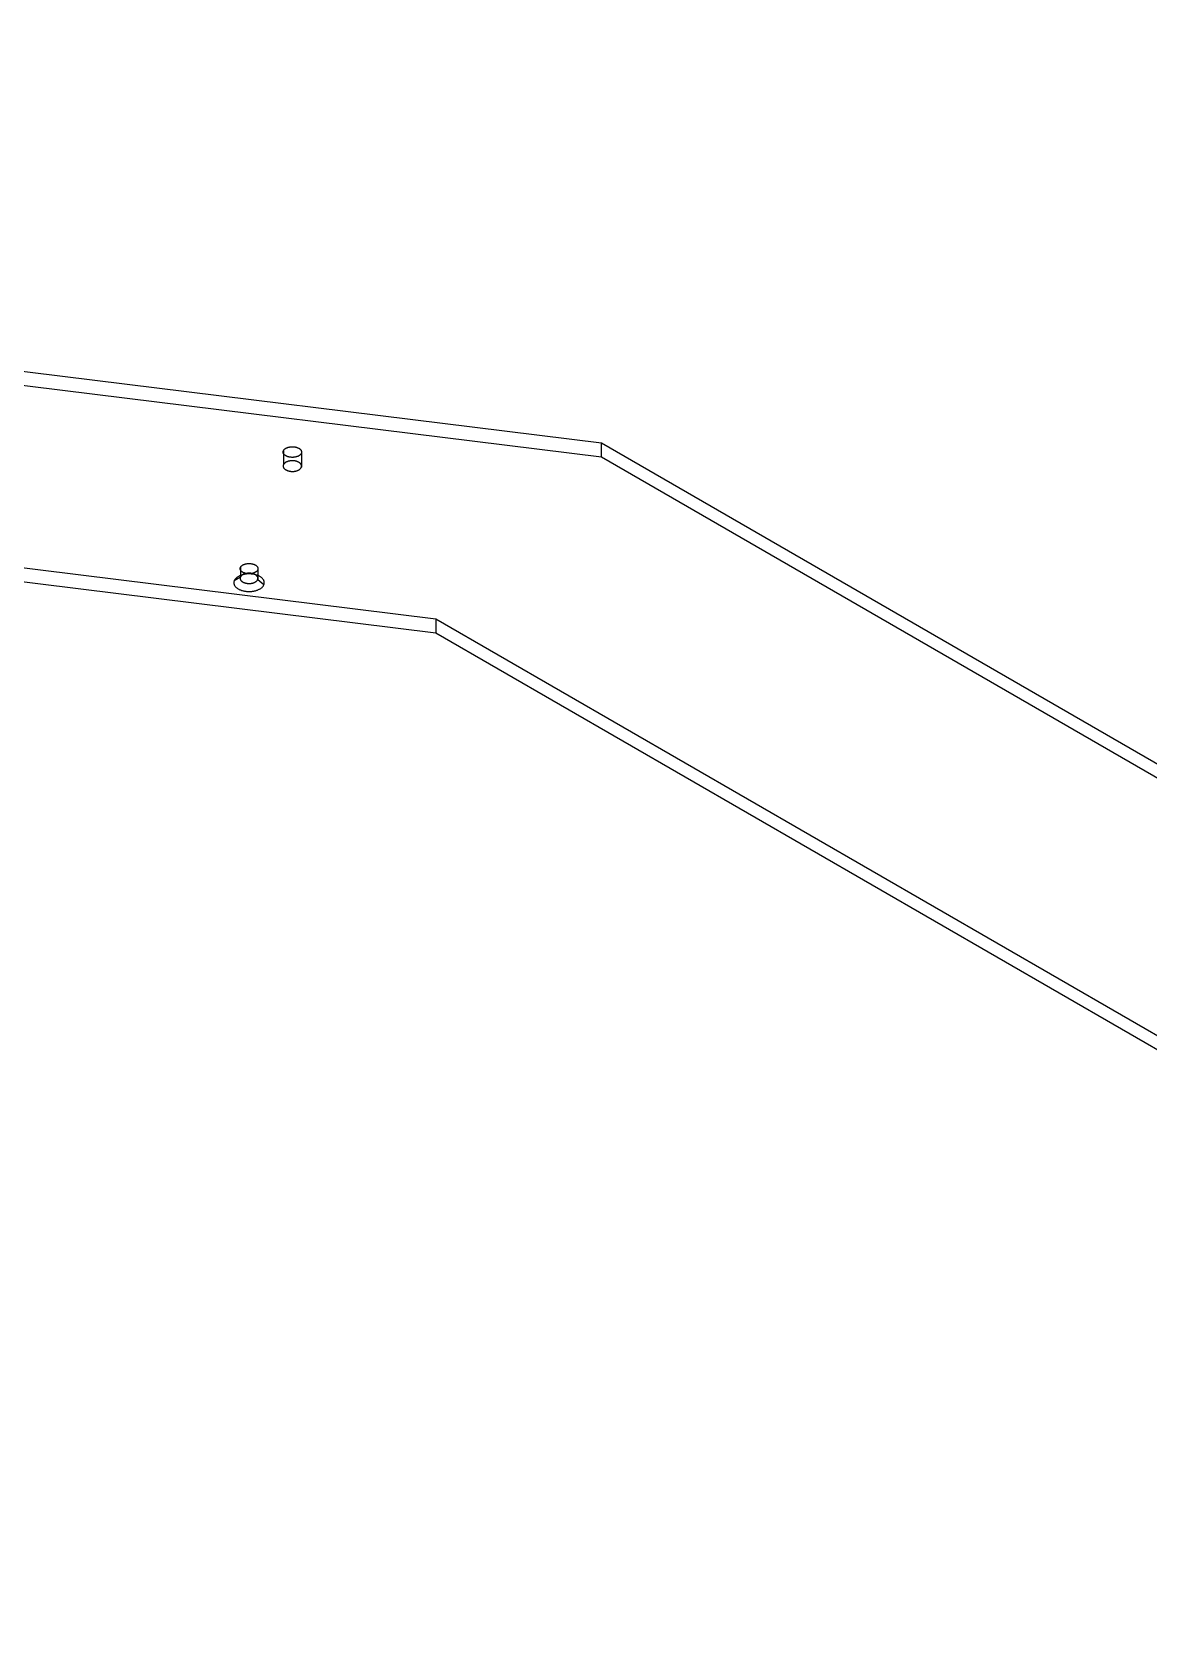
# Model space of a CAD drawing. Header units: inches. Extents: x 31 to 2213, y 31 to 1421.
# Drawn here: x 2063.83 to 2080.77, y 823.2 to 847.61 of the extents above; entities that cross this region are included whole.
import ezdxf

# ---------------------------------------------------------------- set-up
doc = ezdxf.new("R2010")
doc.units = ezdxf.units.IN
doc.header["$MEASUREMENT"] = 0

msp = doc.modelspace()

# ---------------------------------------------------------------- linework, layer by layer
at = {"layer": 'OUTLINE'}
for p, q in [((2022.193, 847.608), (2072.464, 841.381)), ((2022.193, 847.395), (2072.464, 841.168)), ((2019.679, 844.94), (2069.949, 838.713)), ((2019.679, 844.727), (2069.949, 838.5)), ((2067.634, 841.244), (2067.635, 841.248)), ((2067.634, 841.24), (2067.634, 841.244)), ((2067.635, 841.236), (2067.634, 841.24)), ((2067.635, 841.252), (2067.636, 841.256)), ((2067.635, 841.248), (2067.635, 841.252)), ((2067.636, 841.232), (2067.635, 841.236)), ((2067.636, 841.256), (2067.638, 841.26)), ((2067.638, 841.26), (2067.639, 841.264)), ((2067.638, 841.26), (2067.638, 841.047)), ((2067.639, 841.264), (2067.641, 841.267)), ((2067.641, 841.267), (2067.643, 841.271)), ((2067.643, 841.271), (2067.646, 841.275)), ((2067.646, 841.275), (2067.649, 841.278)), ((2067.649, 841.278), (2067.652, 841.282)), ((2067.652, 841.282), (2067.655, 841.285)), ((2067.655, 841.285), (2067.659, 841.289)), ((2067.659, 841.289), (2067.663, 841.292)), ((2067.663, 841.292), (2067.667, 841.295)), ((2067.667, 841.295), (2067.672, 841.298)), ((2067.672, 841.298), (2067.677, 841.301)), ((2067.677, 841.301), (2067.682, 841.303)), ((2067.682, 841.303), (2067.687, 841.306)), ((2067.687, 841.306), (2067.693, 841.308)), ((2067.693, 841.308), (2067.698, 841.311)), ((2067.698, 841.311), (2067.704, 841.313)), ((2067.704, 841.313), (2067.71, 841.315)), ((2067.71, 841.315), (2067.716, 841.316)), ((2067.716, 841.316), (2067.723, 841.318)), ((2067.723, 841.318), (2067.729, 841.319)), ((2067.729, 841.319), (2067.736, 841.32)), ((2067.736, 841.32), (2067.742, 841.321)), ((2067.742, 841.321), (2067.749, 841.322)), ((2067.749, 841.322), (2067.756, 841.323)), ((2067.756, 841.323), (2067.763, 841.323)), ((2067.763, 841.323), (2067.77, 841.324)), ((2067.77, 841.324), (2067.776, 841.324)), ((2067.776, 841.324), (2067.783, 841.323)), ((2067.783, 841.323), (2067.79, 841.323)), ((2067.79, 841.323), (2067.797, 841.323)), ((2067.797, 841.323), (2067.804, 841.322)), ((2067.804, 841.322), (2067.81, 841.321)), ((2067.81, 841.321), (2067.817, 841.32)), ((2067.817, 841.32), (2067.823, 841.318)), ((2067.823, 841.318), (2067.83, 841.317)), ((2067.83, 841.317), (2067.836, 841.315)), ((2067.836, 841.315), (2067.842, 841.313)), ((2067.842, 841.313), (2067.848, 841.311)), ((2067.848, 841.311), (2067.854, 841.309)), ((2067.854, 841.309), (2067.859, 841.307)), ((2067.859, 841.307), (2067.865, 841.304)), ((2067.865, 841.304), (2067.87, 841.302)), ((2067.87, 841.302), (2067.875, 841.299)), ((2067.875, 841.299), (2067.879, 841.296)), ((2067.879, 841.296), (2067.884, 841.293)), ((2067.884, 841.293), (2067.888, 841.29)), ((2067.888, 841.29), (2067.892, 841.287)), ((2067.892, 841.287), (2067.895, 841.283)), ((2067.895, 841.283), (2067.899, 841.28)), ((2067.899, 841.28), (2067.902, 841.276)), ((2067.902, 841.276), (2067.904, 841.273)), ((2067.904, 841.273), (2067.907, 841.269)), ((2067.907, 841.269), (2067.909, 841.265)), ((2067.909, 841.265), (2067.91, 841.261)), ((2067.91, 841.261), (2067.912, 841.257)), ((2067.912, 841.257), (2067.913, 841.253)), ((2067.913, 841.234), (2067.912, 841.23)), ((2067.913, 841.253), (2067.914, 841.25)), ((2067.914, 841.238), (2067.913, 841.234)), ((2067.914, 841.25), (2067.914, 841.246)), ((2067.914, 841.246), (2067.914, 841.242)), ((2067.914, 841.242), (2067.914, 841.238)), ((2072.464, 841.168), (2072.464, 841.381)), ((2072.464, 841.381), (2097.703, 826.809)), ((2067.635, 841.035), (2067.634, 841.031)), ((2067.634, 841.031), (2067.634, 841.027)), ((2067.634, 841.027), (2067.635, 841.023)), ((2067.636, 841.043), (2067.635, 841.039)), ((2067.635, 841.039), (2067.635, 841.035)), ((2067.635, 841.023), (2067.636, 841.019)), ((2067.637, 841.228), (2067.636, 841.232)), ((2067.638, 841.047), (2067.636, 841.043)), ((2067.636, 841.019), (2067.637, 841.015)), ((2067.638, 841.224), (2067.637, 841.228)), ((2067.637, 841.015), (2067.638, 841.011)), ((2067.64, 841.221), (2067.638, 841.224)), ((2067.639, 841.051), (2067.638, 841.047)), ((2067.638, 841.011), (2067.64, 841.007)), ((2067.641, 841.054), (2067.639, 841.051)), ((2067.642, 841.217), (2067.64, 841.221)), ((2067.64, 841.007), (2067.642, 841.004)), ((2067.643, 841.058), (2067.641, 841.054)), ((2067.644, 841.213), (2067.642, 841.217)), ((2067.642, 841.004), (2067.644, 841)), ((2067.646, 841.062), (2067.643, 841.058)), ((2067.647, 841.209), (2067.644, 841.213)), ((2067.644, 841), (2067.647, 840.996)), ((2067.649, 841.065), (2067.646, 841.062)), ((2067.65, 841.206), (2067.647, 841.209)), ((2067.647, 840.996), (2067.65, 840.993)), ((2067.652, 841.069), (2067.649, 841.065)), ((2067.653, 841.202), (2067.65, 841.206)), ((2067.65, 840.993), (2067.653, 840.989)), ((2067.655, 841.072), (2067.652, 841.069)), ((2067.657, 841.199), (2067.653, 841.202)), ((2067.653, 840.989), (2067.657, 840.986)), ((2067.659, 841.076), (2067.655, 841.072)), ((2067.661, 841.196), (2067.657, 841.199)), ((2067.663, 841.079), (2067.659, 841.076)), ((2067.665, 841.193), (2067.661, 841.196)), ((2067.667, 841.082), (2067.663, 841.079)), ((2067.669, 841.189), (2067.665, 841.193)), ((2067.672, 841.085), (2067.667, 841.082)), ((2067.674, 841.187), (2067.669, 841.189)), ((2067.677, 841.088), (2067.672, 841.085)), ((2067.679, 841.184), (2067.674, 841.187)), ((2067.682, 841.09), (2067.677, 841.088)), ((2067.684, 841.181), (2067.679, 841.184)), ((2067.687, 841.093), (2067.682, 841.09)), ((2067.689, 841.179), (2067.684, 841.181)), ((2067.693, 841.095), (2067.687, 841.093)), ((2067.695, 841.176), (2067.689, 841.179)), ((2067.698, 841.098), (2067.693, 841.095)), ((2067.701, 841.174), (2067.695, 841.176)), ((2067.704, 841.1), (2067.698, 841.098)), ((2067.706, 841.172), (2067.701, 841.174)), ((2067.71, 841.102), (2067.704, 841.1)), ((2067.713, 841.17), (2067.706, 841.172)), ((2067.716, 841.103), (2067.71, 841.102)), ((2067.719, 841.169), (2067.713, 841.17)), ((2067.723, 841.105), (2067.716, 841.103)), ((2067.725, 841.167), (2067.719, 841.169)), ((2067.729, 841.106), (2067.723, 841.105)), ((2067.732, 841.166), (2067.725, 841.167)), ((2067.736, 841.107), (2067.729, 841.106)), ((2067.738, 841.165), (2067.732, 841.166)), ((2067.742, 841.108), (2067.736, 841.107)), ((2067.745, 841.164), (2067.738, 841.165)), ((2067.749, 841.109), (2067.742, 841.108)), ((2067.752, 841.163), (2067.745, 841.164)), ((2067.756, 841.11), (2067.749, 841.109)), ((2067.758, 841.163), (2067.752, 841.163)), ((2067.763, 841.11), (2067.756, 841.11)), ((2067.765, 841.162), (2067.758, 841.163)), ((2067.77, 841.11), (2067.763, 841.11)), ((2067.772, 841.162), (2067.765, 841.162)), ((2067.776, 841.11), (2067.77, 841.11)), ((2067.779, 841.162), (2067.772, 841.162)), ((2067.783, 841.11), (2067.776, 841.11)), ((2067.786, 841.162), (2067.779, 841.162)), ((2067.79, 841.11), (2067.783, 841.11)), ((2067.793, 841.163), (2067.786, 841.162)), ((2067.797, 841.109), (2067.79, 841.11)), ((2067.8, 841.163), (2067.793, 841.163)), ((2067.804, 841.109), (2067.797, 841.109)), ((2067.806, 841.164), (2067.8, 841.163)), ((2067.81, 841.108), (2067.804, 841.109)), ((2067.813, 841.165), (2067.806, 841.164)), ((2067.817, 841.107), (2067.81, 841.108)), ((2067.819, 841.166), (2067.813, 841.165)), ((2067.823, 841.105), (2067.817, 841.107)), ((2067.826, 841.168), (2067.819, 841.166)), ((2067.83, 841.104), (2067.823, 841.105)), ((2067.832, 841.169), (2067.826, 841.168)), ((2067.836, 841.102), (2067.83, 841.104)), ((2067.838, 841.171), (2067.832, 841.169)), ((2067.842, 841.1), (2067.836, 841.102)), ((2067.844, 841.173), (2067.838, 841.171)), ((2067.848, 841.098), (2067.842, 841.1)), ((2067.85, 841.175), (2067.844, 841.173)), ((2067.854, 841.096), (2067.848, 841.098)), ((2067.856, 841.177), (2067.85, 841.175)), ((2067.859, 841.094), (2067.854, 841.096)), ((2067.861, 841.18), (2067.856, 841.177)), ((2067.865, 841.091), (2067.859, 841.094)), ((2067.867, 841.182), (2067.861, 841.18)), ((2067.87, 841.089), (2067.865, 841.091)), ((2067.872, 841.185), (2067.867, 841.182)), ((2067.875, 841.086), (2067.87, 841.089)), ((2067.877, 841.188), (2067.872, 841.185)), ((2067.879, 841.083), (2067.875, 841.086)), ((2067.881, 841.191), (2067.877, 841.188)), ((2067.884, 841.08), (2067.879, 841.083)), ((2067.885, 841.194), (2067.881, 841.191)), ((2067.888, 841.077), (2067.884, 841.08)), ((2067.889, 841.197), (2067.885, 841.194)), ((2067.892, 841.074), (2067.888, 841.077)), ((2067.893, 841.2), (2067.889, 841.197)), ((2067.895, 841.07), (2067.892, 841.074)), ((2067.897, 841.204), (2067.893, 841.2)), ((2067.893, 840.987), (2067.897, 840.991)), ((2067.899, 841.067), (2067.895, 841.07)), ((2067.9, 841.207), (2067.897, 841.204)), ((2067.897, 840.991), (2067.9, 840.994)), ((2067.902, 841.063), (2067.899, 841.067)), ((2067.903, 841.211), (2067.9, 841.207)), ((2067.9, 840.994), (2067.903, 840.998)), ((2067.904, 841.06), (2067.902, 841.063)), ((2067.905, 841.214), (2067.903, 841.211)), ((2067.903, 840.998), (2067.905, 841.001)), ((2067.907, 841.056), (2067.904, 841.06)), ((2067.908, 841.218), (2067.905, 841.214)), ((2067.905, 841.001), (2067.908, 841.005)), ((2067.909, 841.052), (2067.907, 841.056)), ((2067.909, 841.222), (2067.908, 841.218)), ((2067.908, 841.005), (2067.909, 841.009)), ((2067.911, 841.226), (2067.909, 841.222)), ((2067.91, 841.048), (2067.909, 841.052)), ((2067.909, 841.009), (2067.911, 841.013)), ((2067.912, 841.044), (2067.91, 841.048)), ((2067.912, 841.23), (2067.911, 841.226)), ((2067.911, 841.226), (2067.911, 841.013)), ((2067.911, 841.013), (2067.912, 841.017)), ((2067.913, 841.04), (2067.912, 841.044)), ((2067.912, 841.017), (2067.913, 841.021)), ((2067.914, 841.036), (2067.913, 841.04)), ((2067.913, 841.021), (2067.914, 841.025)), ((2067.914, 841.032), (2067.914, 841.036)), ((2067.914, 841.029), (2067.914, 841.032)), ((2067.914, 841.025), (2067.914, 841.029)), ((2072.464, 841.168), (2097.703, 826.596)), ((2067.657, 840.986), (2067.661, 840.983)), ((2067.661, 840.983), (2067.665, 840.979)), ((2067.665, 840.979), (2067.669, 840.976)), ((2067.669, 840.976), (2067.674, 840.973)), ((2067.674, 840.973), (2067.679, 840.971)), ((2067.679, 840.971), (2067.684, 840.968)), ((2067.684, 840.968), (2067.689, 840.966)), ((2067.689, 840.966), (2067.695, 840.963)), ((2067.695, 840.963), (2067.701, 840.961)), ((2067.701, 840.961), (2067.706, 840.959)), ((2067.706, 840.959), (2067.713, 840.957)), ((2067.713, 840.957), (2067.719, 840.956)), ((2067.719, 840.956), (2067.725, 840.954)), ((2067.725, 840.954), (2067.732, 840.953)), ((2067.732, 840.953), (2067.738, 840.952)), ((2067.738, 840.952), (2067.745, 840.951)), ((2067.745, 840.951), (2067.752, 840.95)), ((2067.752, 840.95), (2067.758, 840.949)), ((2067.758, 840.949), (2067.765, 840.949)), ((2067.765, 840.949), (2067.772, 840.949)), ((2067.772, 840.949), (2067.779, 840.949)), ((2067.779, 840.949), (2067.786, 840.949)), ((2067.786, 840.949), (2067.793, 840.95)), ((2067.793, 840.95), (2067.8, 840.95)), ((2067.8, 840.95), (2067.806, 840.951)), ((2067.806, 840.951), (2067.813, 840.952)), ((2067.813, 840.952), (2067.819, 840.953)), ((2067.819, 840.953), (2067.826, 840.955)), ((2067.826, 840.955), (2067.832, 840.956)), ((2067.832, 840.956), (2067.838, 840.958)), ((2067.838, 840.958), (2067.844, 840.96)), ((2067.844, 840.96), (2067.85, 840.962)), ((2067.85, 840.962), (2067.856, 840.964)), ((2067.856, 840.964), (2067.861, 840.967)), ((2067.861, 840.967), (2067.867, 840.969)), ((2067.867, 840.969), (2067.872, 840.972)), ((2067.872, 840.972), (2067.877, 840.975)), ((2067.877, 840.975), (2067.881, 840.978)), ((2067.881, 840.978), (2067.885, 840.981)), ((2067.885, 840.981), (2067.889, 840.984)), ((2067.889, 840.984), (2067.893, 840.987)), ((2067.01, 839.522), (2067.014, 839.525)), ((2067.014, 839.525), (2067.019, 839.528)), ((2067.019, 839.528), (2067.023, 839.531)), ((2067.023, 839.531), (2067.028, 839.533)), ((2067.028, 839.533), (2067.033, 839.536)), ((2067.033, 839.536), (2067.039, 839.538)), ((2067.039, 839.538), (2067.044, 839.54)), ((2067.044, 839.54), (2067.05, 839.542)), ((2067.05, 839.542), (2067.056, 839.544)), ((2067.056, 839.544), (2067.062, 839.546)), ((2067.062, 839.546), (2067.068, 839.547)), ((2067.068, 839.547), (2067.074, 839.548)), ((2067.074, 839.548), (2067.08, 839.55)), ((2067.08, 839.55), (2067.087, 839.551)), ((2067.087, 839.551), (2067.093, 839.551)), ((2067.093, 839.551), (2067.1, 839.552)), ((2067.1, 839.552), (2067.106, 839.552)), ((2067.106, 839.552), (2067.113, 839.553)), ((2067.113, 839.553), (2067.119, 839.553)), ((2067.119, 839.553), (2067.126, 839.552)), ((2067.126, 839.552), (2067.132, 839.552)), ((2067.132, 839.552), (2067.139, 839.552)), ((2067.139, 839.552), (2067.146, 839.551)), ((2067.146, 839.551), (2067.152, 839.55)), ((2067.152, 839.55), (2067.158, 839.549)), ((2067.158, 839.549), (2067.165, 839.548)), ((2067.165, 839.548), (2067.171, 839.546)), ((2067.171, 839.546), (2067.177, 839.545)), ((2067.177, 839.545), (2067.183, 839.543)), ((2067.183, 839.543), (2067.188, 839.541)), ((2067.188, 839.541), (2067.194, 839.539)), ((2067.194, 839.539), (2067.199, 839.537)), ((2067.199, 839.537), (2067.204, 839.534)), ((2067.204, 839.534), (2067.209, 839.532)), ((2067.209, 839.532), (2067.214, 839.529)), ((2067.214, 839.529), (2067.218, 839.526)), ((2067.218, 839.526), (2067.223, 839.523)), ((2066.889, 839.283), (2066.888, 839.277)), ((2066.891, 839.29), (2066.889, 839.283)), ((2066.986, 839.344), (2066.891, 839.29)), ((2066.894, 839.296), (2066.891, 839.29)), ((2066.897, 839.302), (2066.894, 839.296)), ((2066.901, 839.309), (2066.897, 839.302)), ((2066.905, 839.315), (2066.901, 839.309)), ((2066.91, 839.321), (2066.905, 839.315)), ((2066.915, 839.326), (2066.91, 839.321)), ((2066.921, 839.332), (2066.915, 839.326)), ((2066.927, 839.337), (2066.921, 839.332)), ((2066.934, 839.343), (2066.927, 839.337)), ((2066.941, 839.348), (2066.934, 839.343)), ((2066.948, 839.353), (2066.941, 839.348)), ((2066.956, 839.357), (2066.948, 839.353)), ((2066.965, 839.362), (2066.956, 839.357)), ((2066.973, 839.366), (2066.965, 839.362)), ((2066.982, 839.37), (2066.973, 839.366)), ((2066.992, 839.374), (2066.982, 839.37)), ((2066.983, 839.484), (2066.984, 839.487)), ((2066.983, 839.48), (2066.983, 839.484)), ((2066.983, 839.476), (2066.983, 839.48)), ((2066.983, 839.472), (2066.983, 839.476)), ((2066.983, 839.468), (2066.983, 839.472)), ((2066.984, 839.465), (2066.983, 839.468)), ((2066.984, 839.34), (2066.983, 839.337)), ((2066.983, 839.337), (2066.983, 839.333)), ((2066.983, 839.333), (2066.983, 839.329)), ((2066.983, 839.329), (2066.983, 839.325)), ((2066.983, 839.325), (2066.983, 839.321)), ((2066.983, 839.321), (2066.984, 839.317)), ((2066.984, 839.487), (2066.986, 839.491)), ((2066.985, 839.461), (2066.984, 839.465)), ((2066.986, 839.344), (2066.984, 839.34)), ((2066.984, 839.317), (2066.985, 839.314)), ((2066.986, 839.457), (2066.985, 839.461)), ((2066.985, 839.314), (2066.986, 839.31)), ((2066.986, 839.491), (2066.987, 839.495)), ((2066.986, 839.491), (2066.986, 839.344)), ((2066.988, 839.453), (2066.986, 839.457)), ((2066.987, 839.348), (2066.986, 839.344)), ((2066.986, 839.31), (2066.988, 839.306)), ((2066.987, 839.495), (2066.989, 839.498)), ((2066.989, 839.351), (2066.987, 839.348)), ((2066.99, 839.45), (2066.988, 839.453)), ((2066.988, 839.306), (2066.99, 839.303)), ((2066.989, 839.498), (2066.991, 839.502)), ((2066.991, 839.355), (2066.989, 839.351)), ((2066.992, 839.446), (2066.99, 839.45)), ((2066.99, 839.303), (2066.992, 839.299)), ((2066.991, 839.502), (2066.994, 839.506)), ((2066.994, 839.359), (2066.991, 839.355)), ((2066.995, 839.443), (2066.992, 839.446)), ((2067.001, 839.377), (2066.992, 839.374)), ((2066.992, 839.299), (2066.995, 839.296)), ((2066.994, 839.506), (2066.996, 839.509)), ((2066.996, 839.362), (2066.994, 839.359)), ((2066.998, 839.439), (2066.995, 839.443)), ((2066.995, 839.296), (2066.998, 839.292)), ((2066.996, 839.509), (2066.999, 839.512)), ((2066.999, 839.365), (2066.996, 839.362)), ((2067.001, 839.436), (2066.998, 839.439)), ((2066.998, 839.292), (2067.001, 839.289)), ((2066.999, 839.512), (2067.003, 839.516)), ((2067.003, 839.369), (2066.999, 839.365)), ((2067.004, 839.433), (2067.001, 839.436)), ((2067.011, 839.38), (2067.001, 839.377)), ((2067.001, 839.289), (2067.004, 839.286)), ((2067.003, 839.516), (2067.006, 839.519)), ((2067.006, 839.372), (2067.003, 839.369)), ((2067.008, 839.429), (2067.004, 839.433)), ((2067.004, 839.286), (2067.008, 839.282)), ((2067.006, 839.519), (2067.01, 839.522)), ((2067.01, 839.375), (2067.006, 839.372)), ((2067.012, 839.426), (2067.008, 839.429)), ((2067.008, 839.282), (2067.012, 839.279)), ((2067.014, 839.378), (2067.01, 839.375)), ((2067.022, 839.383), (2067.011, 839.38)), ((2067.016, 839.423), (2067.012, 839.426)), ((2067.019, 839.381), (2067.014, 839.378)), ((2067.021, 839.421), (2067.016, 839.423)), ((2067.023, 839.384), (2067.019, 839.381)), ((2067.025, 839.418), (2067.021, 839.421)), ((2067.032, 839.386), (2067.022, 839.383)), ((2067.028, 839.386), (2067.023, 839.384)), ((2067.03, 839.415), (2067.025, 839.418)), ((2067.033, 839.389), (2067.028, 839.386)), ((2067.035, 839.413), (2067.03, 839.415)), ((2067.043, 839.388), (2067.032, 839.386)), ((2067.039, 839.391), (2067.033, 839.389)), ((2067.041, 839.411), (2067.035, 839.413)), ((2067.044, 839.393), (2067.039, 839.391)), ((2067.046, 839.409), (2067.041, 839.411)), ((2067.054, 839.39), (2067.043, 839.388)), ((2067.05, 839.395), (2067.044, 839.393)), ((2067.052, 839.407), (2067.046, 839.409)), ((2067.056, 839.397), (2067.05, 839.395)), ((2067.058, 839.405), (2067.052, 839.407)), ((2067.064, 839.392), (2067.054, 839.39)), ((2067.062, 839.399), (2067.056, 839.397)), ((2067.064, 839.403), (2067.058, 839.405)), ((2067.068, 839.4), (2067.062, 839.399)), ((2067.07, 839.402), (2067.064, 839.403)), ((2067.076, 839.393), (2067.064, 839.392)), ((2067.074, 839.401), (2067.068, 839.4)), ((2067.076, 839.401), (2067.07, 839.402)), ((2067.08, 839.402), (2067.074, 839.401)), ((2067.083, 839.4), (2067.076, 839.401)), ((2067.087, 839.394), (2067.076, 839.393)), ((2067.087, 839.403), (2067.08, 839.402)), ((2067.089, 839.399), (2067.083, 839.4)), ((2067.093, 839.404), (2067.087, 839.403)), ((2067.098, 839.395), (2067.087, 839.394)), ((2067.096, 839.398), (2067.089, 839.399)), ((2067.1, 839.405), (2067.093, 839.404)), ((2067.102, 839.398), (2067.096, 839.398)), ((2067.109, 839.395), (2067.098, 839.395)), ((2067.106, 839.405), (2067.1, 839.405)), ((2067.109, 839.397), (2067.102, 839.398)), ((2067.113, 839.405), (2067.106, 839.405)), ((2067.115, 839.397), (2067.109, 839.397)), ((2067.121, 839.395), (2067.109, 839.395)), ((2067.119, 839.405), (2067.113, 839.405)), ((2067.122, 839.397), (2067.115, 839.397)), ((2067.126, 839.405), (2067.119, 839.405)), ((2067.132, 839.395), (2067.121, 839.395)), ((2067.128, 839.397), (2067.122, 839.397)), ((2067.132, 839.405), (2067.126, 839.405)), ((2067.135, 839.398), (2067.128, 839.397)), ((2067.139, 839.404), (2067.132, 839.405)), ((2067.143, 839.394), (2067.132, 839.395)), ((2067.142, 839.398), (2067.135, 839.398)), ((2067.146, 839.404), (2067.139, 839.404)), ((2067.148, 839.399), (2067.142, 839.398)), ((2067.155, 839.393), (2067.143, 839.394)), ((2067.152, 839.403), (2067.146, 839.404)), ((2067.154, 839.4), (2067.148, 839.399)), ((2067.158, 839.402), (2067.152, 839.403)), ((2067.161, 839.401), (2067.154, 839.4)), ((2067.166, 839.392), (2067.155, 839.393)), ((2067.165, 839.401), (2067.158, 839.402)), ((2067.167, 839.403), (2067.161, 839.401)), ((2067.171, 839.399), (2067.165, 839.401)), ((2067.177, 839.391), (2067.166, 839.392)), ((2067.173, 839.404), (2067.167, 839.403)), ((2067.177, 839.398), (2067.171, 839.399)), ((2067.179, 839.406), (2067.173, 839.404)), ((2067.183, 839.396), (2067.177, 839.398)), ((2067.188, 839.389), (2067.177, 839.391)), ((2067.185, 839.408), (2067.179, 839.406)), ((2067.188, 839.394), (2067.183, 839.396)), ((2067.19, 839.41), (2067.185, 839.408)), ((2067.194, 839.392), (2067.188, 839.394)), ((2067.198, 839.387), (2067.188, 839.389)), ((2067.196, 839.412), (2067.19, 839.41)), ((2067.199, 839.39), (2067.194, 839.392)), ((2067.201, 839.414), (2067.196, 839.412)), ((2067.209, 839.384), (2067.198, 839.387)), ((2067.204, 839.387), (2067.199, 839.39)), ((2067.206, 839.416), (2067.201, 839.414)), ((2067.209, 839.385), (2067.204, 839.387)), ((2067.211, 839.419), (2067.206, 839.416)), ((2067.214, 839.382), (2067.209, 839.385)), ((2067.219, 839.381), (2067.209, 839.384)), ((2067.216, 839.422), (2067.211, 839.419)), ((2067.218, 839.379), (2067.214, 839.382)), ((2067.22, 839.425), (2067.216, 839.422)), ((2067.223, 839.376), (2067.218, 839.379)), ((2067.229, 839.378), (2067.219, 839.381)), ((2067.224, 839.428), (2067.22, 839.425)), ((2067.223, 839.523), (2067.227, 839.52)), ((2067.227, 839.373), (2067.223, 839.376)), ((2067.228, 839.431), (2067.224, 839.428)), ((2067.224, 839.281), (2067.228, 839.284)), ((2067.227, 839.52), (2067.23, 839.517)), ((2067.23, 839.37), (2067.227, 839.373)), ((2067.232, 839.434), (2067.228, 839.431)), ((2067.228, 839.284), (2067.232, 839.287)), ((2067.239, 839.375), (2067.229, 839.378)), ((2067.23, 839.517), (2067.234, 839.514)), ((2067.234, 839.367), (2067.23, 839.37)), ((2067.235, 839.437), (2067.232, 839.434)), ((2067.232, 839.287), (2067.235, 839.29)), ((2067.234, 839.514), (2067.237, 839.51)), ((2067.237, 839.363), (2067.234, 839.367)), ((2067.238, 839.441), (2067.235, 839.437)), ((2067.235, 839.29), (2067.238, 839.293)), ((2067.237, 839.51), (2067.24, 839.507)), ((2067.24, 839.36), (2067.237, 839.363)), ((2067.241, 839.444), (2067.238, 839.441)), ((2067.238, 839.293), (2067.241, 839.297)), ((2067.249, 839.372), (2067.239, 839.375)), ((2067.24, 839.507), (2067.242, 839.503)), ((2067.242, 839.356), (2067.24, 839.36)), ((2067.243, 839.448), (2067.241, 839.444)), ((2067.241, 839.297), (2067.243, 839.3)), ((2067.242, 839.503), (2067.245, 839.5)), ((2067.245, 839.353), (2067.242, 839.356)), ((2067.246, 839.451), (2067.243, 839.448)), ((2067.243, 839.3), (2067.246, 839.304)), ((2067.245, 839.5), (2067.247, 839.496)), ((2067.247, 839.349), (2067.245, 839.353)), ((2067.247, 839.455), (2067.246, 839.451)), ((2067.246, 839.304), (2067.247, 839.308)), ((2067.247, 839.496), (2067.248, 839.493)), ((2067.249, 839.459), (2067.247, 839.455)), ((2067.248, 839.346), (2067.247, 839.349)), ((2067.247, 839.308), (2067.249, 839.311)), ((2067.248, 839.493), (2067.25, 839.489)), ((2067.25, 839.342), (2067.248, 839.346)), ((2067.25, 839.462), (2067.249, 839.459)), ((2067.249, 839.459), (2067.249, 839.311)), ((2067.258, 839.368), (2067.249, 839.372)), ((2067.249, 839.311), (2067.25, 839.315)), ((2067.249, 839.311), (2067.343, 839.234)), ((2067.25, 839.489), (2067.251, 839.485)), ((2067.251, 839.466), (2067.25, 839.462)), ((2067.251, 839.338), (2067.25, 839.342)), ((2067.25, 839.315), (2067.251, 839.319)), ((2067.251, 839.485), (2067.251, 839.481)), ((2067.251, 839.481), (2067.252, 839.477)), ((2067.252, 839.47), (2067.251, 839.466)), ((2067.251, 839.334), (2067.251, 839.338)), ((2067.252, 839.33), (2067.251, 839.334)), ((2067.251, 839.319), (2067.252, 839.323)), ((2067.252, 839.477), (2067.252, 839.474)), ((2067.252, 839.474), (2067.252, 839.47)), ((2067.252, 839.327), (2067.252, 839.33)), ((2067.252, 839.323), (2067.252, 839.327)), ((2067.267, 839.364), (2067.258, 839.368)), ((2067.275, 839.359), (2067.267, 839.364)), ((2067.283, 839.355), (2067.275, 839.359)), ((2067.291, 839.35), (2067.283, 839.355)), ((2067.298, 839.345), (2067.291, 839.35)), ((2067.305, 839.34), (2067.298, 839.345)), ((2067.311, 839.334), (2067.305, 839.34)), ((2067.317, 839.329), (2067.311, 839.334)), ((2067.323, 839.323), (2067.317, 839.329)), ((2067.328, 839.317), (2067.323, 839.323)), ((2067.332, 839.311), (2067.328, 839.317)), ((2067.336, 839.305), (2067.332, 839.311)), ((2067.339, 839.299), (2067.336, 839.305)), ((2067.342, 839.292), (2067.339, 839.299)), ((2067.345, 839.286), (2067.342, 839.292)), ((2067.346, 839.279), (2067.345, 839.286)), ((2066.887, 839.27), (2066.886, 839.264)), ((2066.886, 839.264), (2066.886, 839.257)), ((2066.886, 839.257), (2066.887, 839.251)), ((2066.888, 839.277), (2066.887, 839.27)), ((2066.887, 839.251), (2066.888, 839.244)), ((2066.888, 839.244), (2066.89, 839.238)), ((2066.89, 839.238), (2066.892, 839.231)), ((2066.892, 839.231), (2066.895, 839.225)), ((2066.895, 839.225), (2066.899, 839.219)), ((2066.899, 839.219), (2066.902, 839.213)), ((2066.902, 839.213), (2066.907, 839.206)), ((2066.907, 839.206), (2066.912, 839.201)), ((2066.912, 839.201), (2066.917, 839.195)), ((2066.917, 839.195), (2066.923, 839.189)), ((2066.923, 839.189), (2066.93, 839.184)), ((2066.93, 839.184), (2066.936, 839.179)), ((2066.936, 839.179), (2066.944, 839.174)), ((2066.944, 839.174), (2066.951, 839.169)), ((2066.951, 839.169), (2066.96, 839.164)), ((2066.96, 839.164), (2066.968, 839.16)), ((2066.968, 839.16), (2066.977, 839.156)), ((2066.977, 839.156), (2066.986, 839.152)), ((2066.986, 839.152), (2066.996, 839.148)), ((2066.996, 839.148), (2067.005, 839.145)), ((2067.005, 839.145), (2067.015, 839.142)), ((2067.012, 839.279), (2067.016, 839.276)), ((2067.015, 839.142), (2067.026, 839.139)), ((2067.016, 839.276), (2067.021, 839.274)), ((2067.021, 839.274), (2067.025, 839.271)), ((2067.025, 839.271), (2067.03, 839.268)), ((2067.026, 839.139), (2067.036, 839.137)), ((2067.03, 839.268), (2067.035, 839.266)), ((2067.035, 839.266), (2067.041, 839.264)), ((2067.036, 839.137), (2067.047, 839.135)), ((2067.041, 839.264), (2067.046, 839.262)), ((2067.046, 839.262), (2067.052, 839.26)), ((2067.047, 839.135), (2067.058, 839.133)), ((2067.052, 839.26), (2067.058, 839.258)), ((2067.058, 839.258), (2067.064, 839.256)), ((2067.058, 839.133), (2067.069, 839.131)), ((2067.064, 839.256), (2067.07, 839.255)), ((2067.069, 839.131), (2067.08, 839.13)), ((2067.07, 839.255), (2067.076, 839.254)), ((2067.076, 839.254), (2067.083, 839.253)), ((2067.08, 839.13), (2067.091, 839.129)), ((2067.083, 839.253), (2067.089, 839.252)), ((2067.089, 839.252), (2067.096, 839.251)), ((2067.091, 839.129), (2067.102, 839.129)), ((2067.096, 839.251), (2067.102, 839.25)), ((2067.102, 839.25), (2067.109, 839.25)), ((2067.102, 839.129), (2067.114, 839.128)), ((2067.109, 839.25), (2067.115, 839.25)), ((2067.114, 839.128), (2067.125, 839.128)), ((2067.115, 839.25), (2067.122, 839.25)), ((2067.122, 839.25), (2067.128, 839.25)), ((2067.125, 839.128), (2067.136, 839.129)), ((2067.128, 839.25), (2067.135, 839.251)), ((2067.135, 839.251), (2067.142, 839.251)), ((2067.136, 839.129), (2067.148, 839.129)), ((2067.142, 839.251), (2067.148, 839.252)), ((2067.148, 839.252), (2067.154, 839.253)), ((2067.148, 839.129), (2067.159, 839.13)), ((2067.154, 839.253), (2067.161, 839.254)), ((2067.159, 839.13), (2067.17, 839.132)), ((2067.161, 839.254), (2067.167, 839.255)), ((2067.167, 839.255), (2067.173, 839.257)), ((2067.17, 839.132), (2067.181, 839.133)), ((2067.173, 839.257), (2067.179, 839.259)), ((2067.179, 839.259), (2067.185, 839.26)), ((2067.181, 839.133), (2067.192, 839.135)), ((2067.185, 839.26), (2067.19, 839.262)), ((2067.19, 839.262), (2067.196, 839.265)), ((2067.192, 839.135), (2067.202, 839.138)), ((2067.196, 839.265), (2067.201, 839.267)), ((2067.201, 839.267), (2067.206, 839.269)), ((2067.202, 839.138), (2067.213, 839.14)), ((2067.206, 839.269), (2067.211, 839.272)), ((2067.211, 839.272), (2067.216, 839.275)), ((2067.213, 839.14), (2067.223, 839.143)), ((2067.216, 839.275), (2067.22, 839.278)), ((2067.22, 839.278), (2067.224, 839.281)), ((2067.223, 839.143), (2067.233, 839.146)), ((2067.233, 839.146), (2067.243, 839.15)), ((2067.243, 839.15), (2067.252, 839.153)), ((2067.252, 839.153), (2067.261, 839.157)), ((2067.261, 839.157), (2067.27, 839.162)), ((2067.27, 839.162), (2067.278, 839.166)), ((2067.278, 839.166), (2067.286, 839.171)), ((2067.286, 839.171), (2067.294, 839.176)), ((2067.294, 839.176), (2067.301, 839.181)), ((2067.301, 839.181), (2067.307, 839.186)), ((2067.307, 839.186), (2067.314, 839.191)), ((2067.314, 839.191), (2067.319, 839.197)), ((2067.319, 839.197), (2067.325, 839.203)), ((2067.325, 839.203), (2067.329, 839.209)), ((2067.329, 839.209), (2067.334, 839.215)), ((2067.334, 839.215), (2067.337, 839.221)), ((2067.337, 839.221), (2067.341, 839.227)), ((2067.341, 839.227), (2067.343, 839.234)), ((2067.343, 839.234), (2067.345, 839.24)), ((2067.345, 839.24), (2067.347, 839.247)), ((2067.348, 839.273), (2067.346, 839.279)), ((2067.347, 839.247), (2067.348, 839.253)), ((2067.348, 839.266), (2067.348, 839.273)), ((2067.348, 839.26), (2067.348, 839.266)), ((2067.348, 839.253), (2067.348, 839.26)), ((2069.949, 838.713), (2096.443, 823.417)), ((2069.949, 838.713), (2069.949, 838.5)), ((2069.949, 838.5), (2096.443, 823.204))]:
    msp.add_line(p, q, dxfattribs=at)

doc.saveas('drawing.dxf')
